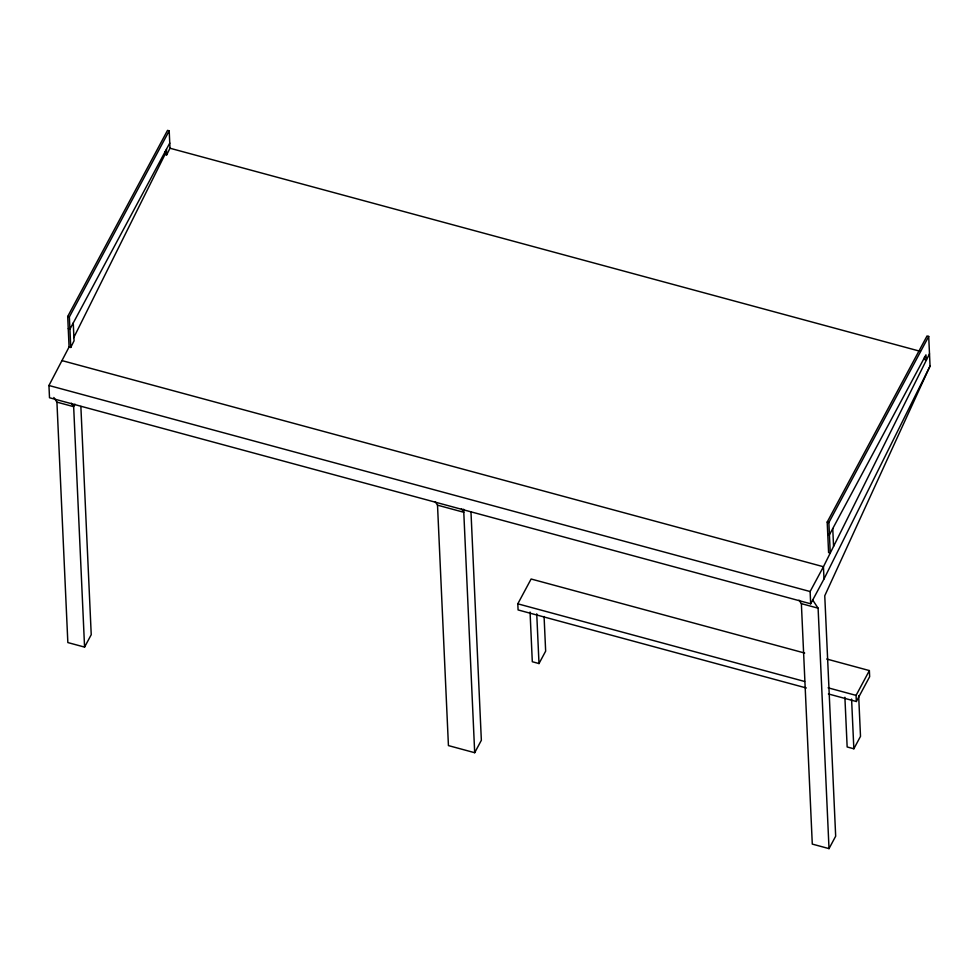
<?xml version="1.0" encoding="UTF-8"?>
<svg xmlns="http://www.w3.org/2000/svg" width="979" height="979" viewBox="0 0 979 979"><rect width="100%" height="100%" fill="white"/><g stroke="black" fill="none" stroke-linecap="round" stroke-linejoin="round"><path stroke-width="1.47" d="M928.704 336.433L828.87 522.529L830.253 553.037L828.589 552.584L827.194 522.076L927.027 335.981L928.704 336.433L930.05 366.073L824.759 595.783L835.674 836.213L829.017 848.622L812.289 844.094L801.373 603.651L799.048 600.164M930.05 366.073L824 578.981L810.685 603.786L49.501 397.743L48.95 385.493L69.081 346.994L67.698 316.474L167.531 130.378L169.196 130.831L169.991 148.233L166.687 154.853L165.023 154.401L164.888 151.61M73.743 337.62L165.023 154.401M69.081 346.994L70.757 347.447L74.061 340.802L73.254 322.972M929.499 353.823L823.437 566.731L810.122 591.536L810.685 603.786M70.757 347.447L69.362 316.927L169.196 130.831M169.759 143.081L69.925 329.177L68.249 328.724M74.979 404.18L73.658 406.664L84.573 647.095L67.845 642.567L56.929 402.136L53.833 397.486M84.573 647.095L91.231 634.698L80.865 406.432M806.341 687.98L518.087 609.941L517.805 603.823L531.12 579.005L804.677 653.054M435.19 501.676L437.515 505.164L448.431 745.594L474.693 752.704L481.35 740.295L470.985 512.041M530.055 612.034L532.307 661.743L539.001 663.554L545.658 651.145L544.079 616.501M828.405 693.952L856.344 701.515L856.074 695.384L869.376 670.578L826.729 659.026M856.344 701.515L869.658 676.697L869.376 670.578M844.889 697.256L847.153 746.965L853.847 748.776L860.504 736.367L858.656 695.702M169.991 148.233L920.444 351.375M67.698 316.474L69.362 316.927M827.194 522.076L828.87 522.529M827.757 534.326L829.421 534.779L925.938 354.875L926.403 360.027L924.727 359.574L924.494 357.005M62.264 360.676L823.437 566.731L824 578.981M48.95 385.493L810.122 591.536M56.929 402.136L73.658 406.664L71.332 403.177M437.515 505.164L463.777 512.274L461.464 508.786M801.373 603.651L818.101 608.179L829.017 848.622M517.805 603.823L804.591 681.457M828.124 687.821L856.074 695.384M812.692 600.054L818.101 608.179M851.583 699.067L853.847 748.776M832.75 528.574L833.57 546.404M536.737 613.845L539.001 663.554M463.642 509.215L474.693 752.704M166.442 149.273L166.687 154.853"/></g></svg>
